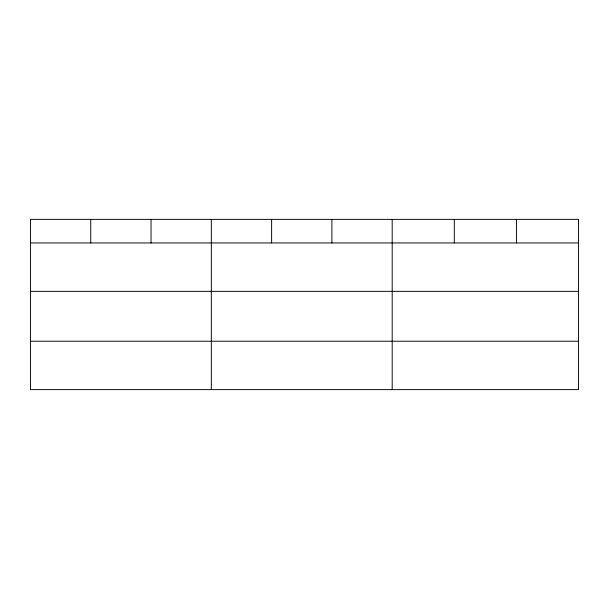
<?xml version="1.0" encoding="UTF-8"?>
<svg xmlns="http://www.w3.org/2000/svg" width="609" height="609" viewBox="0 0 609 609"><rect width="100%" height="100%" fill="white"/><g stroke="black" fill="none" stroke-linecap="round" stroke-linejoin="round"><path stroke-width="0.91" d="M30.45 242.945L578.55 242.945M30.45 291.346L578.55 291.346M30.45 341.215L578.55 341.215M516.432 219.377L516.432 242.945M454.314 219.377L454.314 242.945M392.196 219.377L392.196 389.623M331.905 219.377L331.905 242.945M271.614 219.377L271.614 242.945M211.323 219.377L211.323 389.623M151.032 219.377L151.032 242.945M90.741 219.377L90.741 242.945M578.55 219.377L30.45 219.377L30.45 389.623L578.55 389.623L578.55 219.377"/></g></svg>
